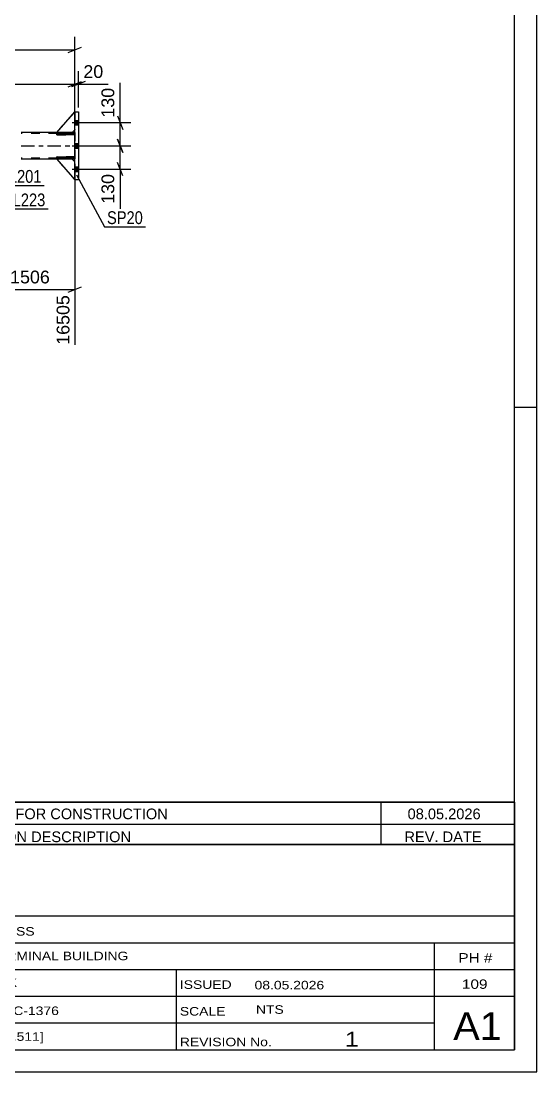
# Model space of a CAD drawing. Header units: millimetres. Extents: x -88 to 753, y -403 to 191.
# Drawn here: x 637.2 to 752.9, y -402.9 to -167.2 of the extents above; entities that cross this region are included whole.
import ezdxf

# ---------------------------------------------------------------- set-up
doc = ezdxf.new("R2010")
doc.units = ezdxf.units.MM
doc.linetypes.add('DXK_LINE_DOT2', pattern=[3.9198, 1.9599, -1.9599])
doc.linetypes.add('DXK_LINE_DOT3', pattern=[5.9187, 2.979, -0.9799, 0.9799, -0.9799])
doc.styles.add('Arial', font='arial.ttf', dxfattribs={"height": 0.2})
doc.styles.add('Arial Narrow', font='ARIALN.TTF', dxfattribs={"height": 0.2})

# ---------------------------------------------------------------- blocks, each defined once
blk = doc.blocks.new('Unknown-317404679-1115')
at = {"color": 5, "linetype": 'Continuous'}
for p, q in [((752.89, -402.88), (752.89, 191.12)), ((747.89, -397.88), (747.89, 186.12)), ((752.89, -253.88), (747.89, -253.88)), ((-83.11, -397.88), (747.89, -397.88)), ((-88.11, -402.88), (752.89, -402.88))]:
    blk.add_line(p, q, dxfattribs=at)
blk = doc.blocks.new('Part-317404679-5032 - 4882')
at = {"color": 2, "linetype": 'Continuous'}
for p, q in [((648.67, -198.16), (645.27, -198.16)), ((645.27, -198.16), (649.27, -202.76)), ((649.27, -198.76), (648.67, -198.16))]:
    blk.add_line(p, q, dxfattribs=at)
at = {"color": 7, "linetype": 'DXK_LINE_DOT2'}
blk.add_line((649.27, -202.76), (649.27, -198.76), dxfattribs=at)
blk = doc.blocks.new('Bolt-317404679-5020 - 4882')
at = {"linetype": 'Continuous'}
for points in [[(650.07, -190.48), (650.07, -189.44), (649.27, -189.44), (649.27, -190.48)], [(650.07, -190.48), (650.07, -189.44), (649.27, -189.44), (649.27, -190.48)], [(650.07, -190.48), (650.07, -189.44), (649.27, -189.44), (649.27, -190.48)], [(650.07, -195.68), (650.07, -194.64), (649.27, -194.64), (649.27, -195.68)], [(650.07, -195.68), (650.07, -194.64), (649.27, -194.64), (649.27, -195.68)], [(650.07, -200.88), (650.07, -199.84), (649.27, -199.84), (649.27, -200.88)], [(650.07, -200.88), (650.07, -199.84), (649.27, -199.84), (649.27, -200.88)], [(650.07, -200.88), (650.07, -199.84), (649.27, -199.84), (649.27, -200.88)]]:
    blk.add_hatch(color=1, dxfattribs=at).paths.add_polyline_path(points)
at = {"color": 1, "linetype": 'Continuous'}
for p, q in [((648.67, -189.96), (652.87, -189.96)), ((648.67, -189.96), (652.87, -189.96)), ((648.67, -189.96), (652.87, -189.96)), ((649.27, -189.44), (650.07, -189.44)), ((649.27, -189.44), (650.07, -189.44)), ((649.27, -189.44), (650.07, -189.44)), ((649.27, -190.48), (650.07, -190.48)), ((649.27, -190.48), (650.07, -190.48)), ((649.27, -190.48), (650.07, -190.48)), ((648.67, -195.16), (652.87, -195.16)), ((648.67, -195.16), (652.87, -195.16)), ((649.27, -194.64), (650.07, -194.64)), ((649.27, -194.64), (650.07, -194.64)), ((649.27, -195.68), (650.07, -195.68)), ((649.27, -195.68), (650.07, -195.68)), ((648.67, -200.36), (652.87, -200.36)), ((648.67, -200.36), (652.87, -200.36)), ((648.67, -200.36), (652.87, -200.36)), ((649.27, -199.84), (650.07, -199.84)), ((649.27, -199.84), (650.07, -199.84)), ((649.27, -199.84), (650.07, -199.84)), ((649.27, -200.88), (650.07, -200.88)), ((649.27, -200.88), (650.07, -200.88)), ((649.27, -200.88), (650.07, -200.88))]:
    blk.add_line(p, q, dxfattribs=at)
blk = doc.blocks.new('Part-317404679-5040 - 4882')
at = {"color": 2, "linetype": 'Continuous'}
for p, q in [((645.27, -192.72), (645.27, -192.4)), ((645.27, -192.4), (649.27, -192.4)), ((649.27, -192.72), (645.27, -192.72)), ((649.27, -192.72), (649.27, -192.4))]:
    blk.add_line(p, q, dxfattribs=at)
at = {"color": 7, "linetype": 'DXK_LINE_DOT2'}
for p, q in [((648.67, -192.72), (648.67, -192.4)), ((649.27, -192.4), (649.27, -192.72))]:
    blk.add_line(p, q, dxfattribs=at)
blk = doc.blocks.new('Part-317404679-5053 - 4882')
at = {"color": 2, "linetype": 'Continuous'}
for p, q in [((649.27, -187.56), (650.07, -187.56)), ((649.27, -202.76), (649.27, -187.56)), ((650.07, -187.56), (650.07, -202.76)), ((650.07, -202.76), (649.27, -202.76))]:
    blk.add_line(p, q, dxfattribs=at)
blk = doc.blocks.new('Part-317404679-4990 - 4882')
at = {"color": 2, "linetype": 'Continuous'}
for p, q in [((645.27, -192.16), (637.27, -192.16)), ((648.67, -192.16), (649.27, -192.16)), ((645.27, -198.16), (637.27, -198.16)), ((649.27, -198.16), (648.67, -198.16))]:
    blk.add_line(p, q, dxfattribs=at)
at = {"color": 7, "linetype": 'DXK_LINE_DOT2'}
for p, q in [((649.27, -192.4), (637.27, -192.4)), ((648.67, -192.16), (645.27, -192.16)), ((649.27, -192.16), (649.27, -198.16)), ((649.27, -197.92), (637.27, -197.92)), ((648.67, -198.16), (645.27, -198.16))]:
    blk.add_line(p, q, dxfattribs=at)
at = {"color": 7, "linetype": 'DXK_LINE_DOT3'}
blk.add_line((637.27, -195.16), (649.27, -195.16), dxfattribs=at)
blk = doc.blocks.new('Part-317404679-5031 - 4882')
at = {"color": 7, "linetype": 'DXK_LINE_DOT2'}
for p, q in [((648.67, -198.16), (645.27, -198.16)), ((645.27, -198.16), (649.27, -202.76)), ((649.27, -198.76), (648.67, -198.16)), ((649.27, -202.76), (649.27, -198.76))]:
    blk.add_line(p, q, dxfattribs=at)
blk = doc.blocks.new('Part-317404679-4997 - 4882')
at = {"color": 7, "linetype": 'DXK_LINE_DOT2'}
for p, q in [((649.27, -197.6), (645.27, -197.6)), ((645.27, -197.6), (645.27, -197.92)), ((645.27, -197.92), (649.27, -197.92)), ((648.67, -197.92), (648.67, -197.6)), ((649.27, -197.92), (649.27, -197.6)), ((649.27, -197.6), (649.27, -197.92))]:
    blk.add_line(p, q, dxfattribs=at)
blk = doc.blocks.new('Part-317404679-4998 - 4882')
at = {"color": 2, "linetype": 'Continuous'}
for p, q in [((645.27, -197.92), (645.27, -197.6)), ((645.27, -197.6), (649.27, -197.6)), ((649.27, -197.92), (645.27, -197.92)), ((649.27, -197.92), (649.27, -197.6))]:
    blk.add_line(p, q, dxfattribs=at)
at = {"color": 7, "linetype": 'DXK_LINE_DOT2'}
for p, q in [((648.67, -197.92), (648.67, -197.6)), ((649.27, -197.6), (649.27, -197.92))]:
    blk.add_line(p, q, dxfattribs=at)
blk = doc.blocks.new('Part-317404679-5029 - 4882')
at = {"color": 7, "linetype": 'DXK_LINE_DOT2'}
for p, q in [((645.27, -192.16), (649.27, -187.56)), ((649.27, -187.56), (649.27, -191.56)), ((648.67, -192.16), (645.27, -192.16)), ((649.27, -191.56), (648.67, -192.16))]:
    blk.add_line(p, q, dxfattribs=at)
blk = doc.blocks.new('Part-317404679-5030 - 4882')
at = {"color": 2, "linetype": 'Continuous'}
for p, q in [((645.27, -192.16), (649.27, -187.56)), ((648.67, -192.16), (645.27, -192.16)), ((649.27, -191.56), (648.67, -192.16))]:
    blk.add_line(p, q, dxfattribs=at)
at = {"color": 7, "linetype": 'DXK_LINE_DOT2'}
blk.add_line((649.27, -187.56), (649.27, -191.56), dxfattribs=at)
blk = doc.blocks.new('Part-317404679-5102 - 4882')
at = {"color": 7, "linetype": 'DXK_LINE_DOT2'}
for p, q in [((649.27, -192.4), (645.27, -192.4)), ((645.27, -192.4), (645.27, -192.72)), ((645.27, -192.72), (649.27, -192.72)), ((648.67, -192.72), (648.67, -192.4)), ((649.27, -192.72), (649.27, -192.4)), ((649.27, -192.4), (649.27, -192.72))]:
    blk.add_line(p, q, dxfattribs=at)
blk = doc.blocks.new('StraightDimension-317404679-5199 - 4882')
at = {"color": 7, "linetype": 'Continuous'}
for p, q in [((649.27, -201.76), (649.27, -170.74)), ((42.88, -173.59), (649.27, -173.59)), ((647.77, -174.19), (650.77, -172.99))]:
    blk.add_line(p, q, dxfattribs=at)
blk = doc.blocks.new('StraightDimension-317404679-5476 - 4882')
at = {"color": 7, "linetype": 'Continuous'}
for p, q in [((658.87, -188.46), (660.07, -191.46)), ((651.07, -189.96), (661.87, -189.96)), ((659.47, -195.16), (659.47, -189.96)), ((651.07, -195.16), (661.87, -195.16)), ((660.07, -196.66), (658.87, -193.66))]:
    blk.add_line(p, q, dxfattribs=at)
at = {"color": 0}
blk.add_wipeout([(658.72, -181.56), (654.52, -181.56), (654.52, -189.43), (658.72, -189.43)], dxfattribs=at)
at = {"color": 7, "linetype": 'Continuous'}
blk.add_line((659.47, -189.96), (659.47, -181.04), dxfattribs=at)
blk.add_line((659.47, -189.96), (659.47, -181.04), dxfattribs=at)
at = {"color": 3, "style": 'Arial'}
blk.add_text('130', height=2.865, rotation=90.0002, dxfattribs=at).set_placement((658.12, -188.83))
blk = doc.blocks.new('StraightDimension-317404679-5484 - 4882')
at = {"color": 7, "linetype": 'Continuous'}
for p, q in [((651.07, -195.16), (661.87, -195.16)), ((658.87, -193.66), (660.07, -196.66)), ((659.47, -200.36), (659.47, -195.16)), ((651.07, -200.36), (661.87, -200.36)), ((660.07, -201.86), (658.87, -198.86))]:
    blk.add_line(p, q, dxfattribs=at)
at = {"color": 0}
blk.add_wipeout([(658.72, -200.88), (654.52, -200.88), (654.52, -208.76), (658.72, -208.76)], dxfattribs=at)
at = {"color": 7, "linetype": 'Continuous'}
blk.add_line((659.47, -200.36), (659.47, -209.28), dxfattribs=at)
blk.add_line((659.47, -200.36), (659.47, -209.28), dxfattribs=at)
at = {"color": 3, "style": 'Arial'}
blk.add_text('130', height=2.865, rotation=90.0002, dxfattribs=at).set_placement((658.12, -208.16))
blk = doc.blocks.new('StraightDimension-317404679-10427 - 4882')
at = {"color": 7, "linetype": 'Continuous'}
for p, q in [((629.17, -199.56), (629.17, -252.38)), ((649.27, -199.16), (649.27, -239.78)), ((630.67, -226.76), (627.67, -227.96)), ((629.17, -227.36), (649.27, -227.36)), ((647.77, -227.96), (650.77, -226.76))]:
    blk.add_line(p, q, dxfattribs=at)
at = {"color": 0}
blk.add_wipeout([(644.27, -226.61), (644.27, -222.41), (634.17, -222.41), (634.17, -226.61)], dxfattribs=at)
at = {"color": 0, "linetype": 'Continuous'}
blk.add_wipeout([(648.67, -228.06), (644.47, -228.06), (644.47, -240.38), (648.67, -240.38)], dxfattribs=at)
at = {"color": 3, "style": 'Arial'}
blk.add_text('1506', height=2.865, dxfattribs=at).set_placement((634.77, -226.01))
at = {"color": 3, "linetype": 'Continuous', "style": 'Arial'}
blk.add_text('16505', height=2.865, rotation=90.0002, dxfattribs=at).set_placement((648.07, -239.78))
blk = doc.blocks.new('StraightDimension-317404679-15085 - 4882')
at = {"color": 7, "linetype": 'Continuous'}
for p, q in [((649.27, -186.56), (649.27, -178.44)), ((650.07, -186.56), (650.07, -178.44)), ((647.77, -181.89), (650.77, -180.69)), ((651.57, -180.69), (648.57, -181.89)), ((649.27, -181.29), (650.07, -181.29))]:
    blk.add_line(p, q, dxfattribs=at)
at = {"color": 0}
blk.add_wipeout([(656.24, -180.54), (656.24, -176.34), (650.6, -176.34), (650.6, -180.54)], dxfattribs=at)
at = {"color": 7, "linetype": 'Continuous'}
blk.add_line((650.07, -181.29), (656.77, -181.29), dxfattribs=at)
blk.add_line((650.07, -181.29), (656.77, -181.29), dxfattribs=at)
at = {"color": 3, "style": 'Arial'}
blk.add_text('20', height=2.865, dxfattribs=at).set_placement((651.2, -179.94))
blk = doc.blocks.new('StraightDimension-317404679-15086 - 4882')
at = {"color": 7, "linetype": 'Continuous'}
for p, q in [((649.27, -186.56), (649.27, -178.44)), ((43.68, -181.29), (649.27, -181.29)), ((647.77, -181.89), (650.77, -180.69))]:
    blk.add_line(p, q, dxfattribs=at)
blk = doc.blocks.new('Unknown-317404679-16013')
at = {"color": 7, "linetype": 'Continuous'}
for p, q in [((587.89, -342.33), (747.89, -342.33)), ((747.89, -342.33), (587.89, -342.33)), ((587.89, -342.33), (587.89, -347.33)), ((596.89, -342.33), (596.89, -347.33)), ((620.89, -342.33), (620.89, -347.33)), ((717.89, -342.33), (717.89, -347.33)), ((747.89, -342.33), (747.89, -347.33)), ((587.89, -347.33), (747.89, -347.33)), ((587.89, -347.33), (587.89, -351.83)), ((587.89, -347.33), (747.89, -347.33)), ((596.89, -347.33), (596.89, -351.83)), ((620.89, -347.33), (620.89, -351.83)), ((717.89, -347.33), (717.89, -351.83)), ((747.89, -347.33), (747.89, -351.83)), ((747.89, -351.83), (587.89, -351.83))]:
    blk.add_line(p, q, dxfattribs=at)
at = {"color": 7, "linetype": 'Continuous', "style": 'Arial Narrow'}
for s, height, width, p in [('1', 2.39, 1.196471, (591.05, -346.19)), ('0', 2.39, 1.196471, (605.9, -346.19)), ('ISSUED FOR CONSTRUCTION', 2.3861, 1.196471, (622.89, -346.19)), ('08.05.2026', 2.386, 1.196471, (723.89, -346.19)), ('No', 2.386, 1.2, (589.44, -351.33)), ('REV MARK', 2.386, 1.2, (597.89, -351.33)), ('REVISION DESCRIPTION', 2.3861, 1.2, (622.89, -351.33)), ('REV. DATE', 2.386, 1.2, (723.17, -351.33))]:
    blk.add_text(s, height=height, dxfattribs=dict(at, width=width)).set_placement(p)
blk = doc.blocks.new('Unknown-317404679-16010')
at = {"color": 7, "linetype": 'Continuous'}
for p, q in [((587.89, -351.83), (587.89, -397.88)), ((587.89, -351.83), (747.89, -351.83)), ((747.89, -351.88), (747.89, -397.88)), ((587.89, -367.88), (747.89, -367.88)), ((628.03, -367.88), (628.03, -397.88)), ((587.89, -373.88), (747.89, -373.88)), ((729.89, -397.83), (729.89, -373.83)), ((587.89, -379.88), (747.89, -379.88)), ((672.03, -379.88), (672.03, -397.88)), ((587.89, -385.88), (747.89, -385.88)), ((587.89, -391.88), (729.89, -391.88)), ((587.89, -397.88), (747.89, -397.88))]:
    blk.add_line(p, q, dxfattribs=at)
at = {"color": 7, "style": 'Arial Narrow'}
for s, height, width, p in [('DRAWING TITLE', 1.9089, 1.425378, (592.77, -372.28)), ('TRUSS', 1.909, 1.425378, (629.7, -372.3)), ('CONTRACT', 1.909, 1.425378, (592.77, -378.17)), ('TERMINAL BUILDING', 1.9089, 1.425378, (629.95, -377.81)), ('MODELLED BY', 1.9089, 1.425378, (592.77, -383.9)), ('GSK', 1.909, 1.425378, (629.78, -383.84)), ('ISSUED', 1.909, 1.425378, (672.83, -384.24)), ('08.05.2026', 1.909, 1.425378, (689.58, -384.36)), ('CONTRACT NO', 1.9089, 1.425378, (592.77, -390.23)), ('AN-C-1376', 1.909, 1.425378, (630.12, -390.11)), ('SCALE', 1.909, 1.425378, (672.83, -390.23)), ('A1', 6.204, 1.25, (734.13, -395.68)), ('DRAWING No', 1.909, 1.425378, (592.45, -395.88)), ('[TR.511]', 1.909, 1.425378, (630.35, -395.89)), ('REVISION No.', 1.9089, 1.425378, (672.83, -397.11)), ('1', 3.34, 1.5, (709.8, -397.21))]:
    blk.add_text(s, height=height, dxfattribs=dict(at, width=width)).set_placement(p)
at = {"color": 7, "linetype": 'Continuous', "style": 'Arial Narrow'}
for s, height, width, p in [('PH #', 2.1, 1.42538, (735.29, -378.33)), ('109', 2.1, 1.42538, (736.08, -384.23)), ('NTS', 1.909, 1.425378, (689.89, -389.83))]:
    blk.add_text(s, height=height, dxfattribs=dict(at, width=width)).set_placement(p)
blk = doc.blocks.new('Mark-317404679-5049 - 4882')
at = {"color": 0}
blk.add_wipeout([(664.53, -212.7), (664.53, -209.7), (656.5, -209.7), (656.5, -212.7)], dxfattribs=at)
blk.add_wipeout([(664.53, -212.7), (664.53, -209.7), (656.5, -209.7), (656.5, -212.7)], dxfattribs=at)
at = {"color": 30, "linetype": 'Continuous'}
for p, q in [((649.67, -201.67), (655.9, -213.3)), ((655.9, -213.3), (665.13, -213.3))]:
    blk.add_line(p, q, dxfattribs=at)
at = {"color": 3, "style": 'Arial Narrow'}
blk.add_text('SP20', height=2.863, dxfattribs=at).set_placement((656.5, -212.7))
blk = doc.blocks.new('Mark-317404679-4952 - 4882')
at = {"color": 0}
blk.add_wipeout([(642.67, -208.72), (642.67, -205.72), (633.17, -205.72), (633.17, -208.72)], dxfattribs=at)
blk.add_wipeout([(642.67, -208.72), (642.67, -205.72), (633.17, -205.72), (633.17, -208.72)], dxfattribs=at)
at = {"color": 30, "linetype": 'Continuous'}
for p, q in [((627.94, -202.42), (632.57, -209.32)), ((632.57, -209.32), (643.27, -209.32))]:
    blk.add_line(p, q, dxfattribs=at)
at = {"color": 3, "style": 'Arial Narrow'}
blk.add_text('PL223', height=2.863, dxfattribs=at).set_placement((633.17, -208.72))
blk = doc.blocks.new('Mark-317404679-5057 - 4882')
at = {"color": 0}
blk.add_wipeout([(641.83, -203.44), (641.83, -200.44), (632.32, -200.44), (632.32, -203.44)], dxfattribs=at)
blk.add_wipeout([(641.83, -203.44), (641.83, -200.44), (632.32, -200.44), (632.32, -203.44)], dxfattribs=at)
at = {"color": 30, "linetype": 'Continuous'}
for p, q in [((627.55, -198.27), (631.72, -204.04)), ((631.72, -204.04), (642.43, -204.04))]:
    blk.add_line(p, q, dxfattribs=at)
at = {"color": 3, "style": 'Arial Narrow'}
blk.add_text('PL201', height=2.863, dxfattribs=at).set_placement((632.32, -203.44))

msp = doc.modelspace()

# ---------------------------------------------------------------- block references
for name in ['Unknown-317404679-1115', 'Part-317404679-5029 - 4882', 'Part-317404679-5030 - 4882', 'Part-317404679-5053 - 4882', 'Bolt-317404679-5020 - 4882', 'Part-317404679-4990 - 4882', 'Part-317404679-5040 - 4882', 'Part-317404679-5102 - 4882', 'Part-317404679-4997 - 4882', 'Part-317404679-4998 - 4882', 'Part-317404679-5032 - 4882', 'Part-317404679-5031 - 4882', 'Unknown-317404679-16013', 'Unknown-317404679-16010']:
    msp.add_blockref(name, (0, 0))

# ---------------------------------------------------------------- next in the draw order: block references
msp.add_blockref('StraightDimension-317404679-5199 - 4882', (0, 0))

# ---------------------------------------------------------------- next in the draw order: block references
msp.add_blockref('StraightDimension-317404679-5476 - 4882', (0, 0))

# ---------------------------------------------------------------- next in the draw order: block references
for name in ['StraightDimension-317404679-15085 - 4882', 'StraightDimension-317404679-5484 - 4882']:
    msp.add_blockref(name, (0, 0))

# ---------------------------------------------------------------- next in the draw order: block references
for name in ['StraightDimension-317404679-15086 - 4882', 'StraightDimension-317404679-10427 - 4882']:
    msp.add_blockref(name, (0, 0))

# ---------------------------------------------------------------- next in the draw order: block references
for name in ['Mark-317404679-4952 - 4882', 'Mark-317404679-5049 - 4882']:
    msp.add_blockref(name, (0, 0))

# ---------------------------------------------------------------- next in the draw order: block references
msp.add_blockref('Mark-317404679-5057 - 4882', (0, 0))

doc.saveas('drawing.dxf')
